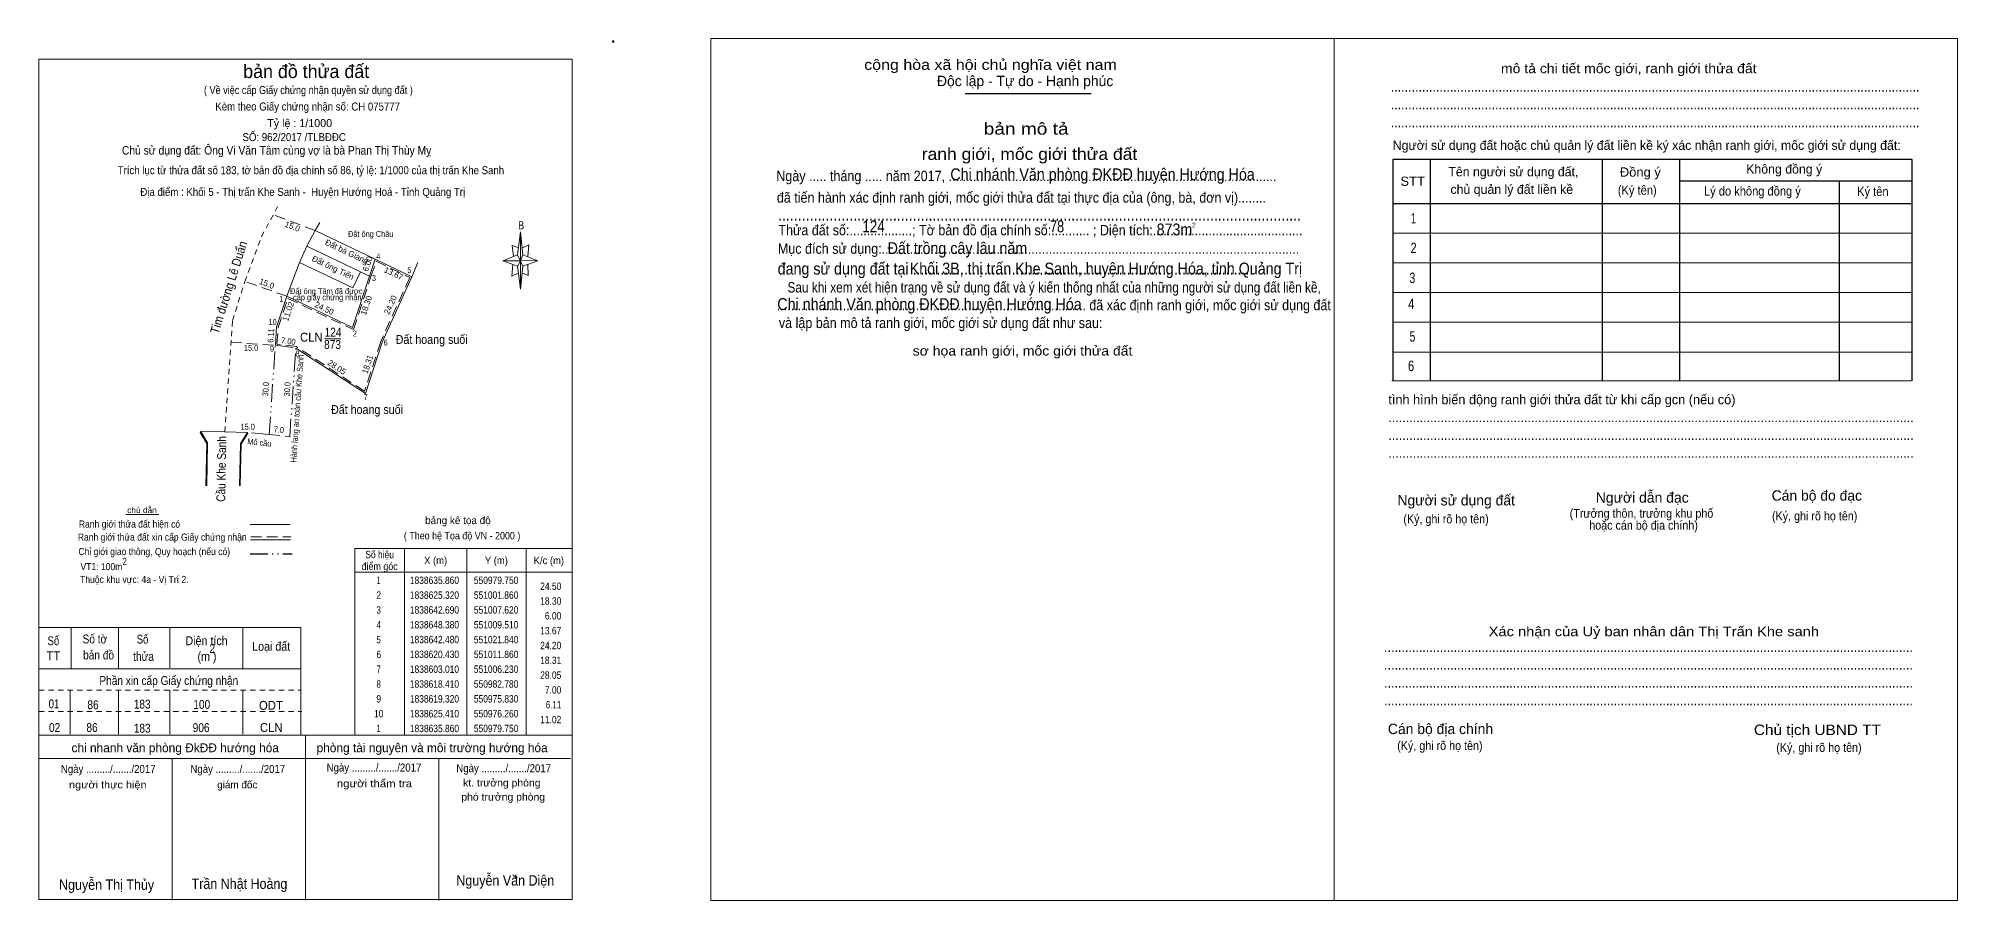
# Model space of a CAD drawing. Header units: metres. Extents: x 549959 to 551974, y 1838417 to 1838954.
# Drawn here: x 550896 to 551544, y 1838432 to 1838723 of the extents above; entities that cross this region are included whole.
import ezdxf
from ezdxf.enums import TextEntityAlignment as Align

# ---------------------------------------------------------------- set-up
doc = ezdxf.new("R2010")
doc.units = ezdxf.units.M
doc.header["$LTSCALE"] = 1.2
doc.header["$PDMODE"] = 32
doc.header["$PDSIZE"] = 0.6
for name, pattern in [('DASH_DOUBLE_DOT', [9.2, 5, -1.2, 0.3, -1.2, 0.3, -1.2]), ('MEDIUM_DASHED', [4.5, 3, -1.5]), ('SHORT_DASHED', [2.7, 1.5, -1.2])]:
    doc.linetypes.add(name, pattern=pattern)
for name, color, linetype, lineweight in [('10', 7, 'Continuous', 13), ('22', 7, 'Continuous', 13), ('5', 7, 'Continuous', 13), ('62', 7, 'Continuous', 13), ('63', 7, 'Continuous', 13), ('7', 7, 'Continuous', 13)]:
    doc.layers.add(name, color=color, linetype=linetype, lineweight=lineweight)
doc.layers.add('25', color=7, linetype='Continuous')

msp = doc.modelspace()

# ---------------------------------------------------------------- hatches: boundary and pattern name
at = {"layer": '10'}
for points in [[(550950.69, 1838590.24), (550950.51, 1838589.94), (550952.71, 1838586.15), (550952.89, 1838586.45)], [(550950.69, 1838590.24), (550950.51, 1838589.94), (550952.71, 1838586.15), (550952.89, 1838586.45)], [(550950.69, 1838590.24), (550950.51, 1838589.94), (550952.71, 1838586.15), (550952.89, 1838586.45)], [(550950.69, 1838590.24), (550950.51, 1838589.94), (550952.71, 1838586.15), (550952.89, 1838586.45)], [(550950.69, 1838590.24), (550950.51, 1838589.94), (550952.71, 1838586.15), (550952.89, 1838586.45)], [(550950.69, 1838590.24), (550950.51, 1838589.94), (550952.71, 1838586.15), (550952.89, 1838586.45)], [(550950.69, 1838590.24), (550950.51, 1838589.94), (550952.71, 1838586.15), (550952.89, 1838586.45)], [(550950.69, 1838590.24), (550950.51, 1838589.94), (550952.71, 1838586.15), (550952.89, 1838586.45)], [(550966.58, 1838589.65), (550966.4, 1838589.95), (550964.04, 1838586.17), (550964.26, 1838586.01)], [(550966.58, 1838589.65), (550966.4, 1838589.95), (550964.04, 1838586.17), (550964.26, 1838586.01)], [(550966.58, 1838589.65), (550966.4, 1838589.95), (550964.04, 1838586.17), (550964.26, 1838586.01)], [(550966.58, 1838589.65), (550966.4, 1838589.95), (550964.04, 1838586.17), (550964.26, 1838586.01)], [(550966.58, 1838589.65), (550966.4, 1838589.95), (550964.04, 1838586.17), (550964.26, 1838586.01)], [(550966.58, 1838589.65), (550966.4, 1838589.95), (550964.04, 1838586.17), (550964.26, 1838586.01)], [(550966.58, 1838589.65), (550966.4, 1838589.95), (550964.04, 1838586.17), (550964.26, 1838586.01)], [(550966.58, 1838589.65), (550966.4, 1838589.95), (550964.04, 1838586.17), (550964.26, 1838586.01)]]:
    msp.add_hatch(color=256, dxfattribs=at).paths.add_polyline_path(points)

# ---------------------------------------------------------------- linework, layer by layer
at = {"layer": '10', "linetype": 'SHORT_DASHED'}
for p, q in [((550971.14, 1838655.98), (550977.27, 1838667.35)), ((550965.54, 1838640.87), (550971.14, 1838655.98))]:
    msp.add_line(p, q, dxfattribs=at)
at = {"layer": '10', "linetype": 'MEDIUM_DASHED'}
for p, q in [((550989.3, 1838658.05), (550975.12, 1838663.36)), ((550989.3, 1838658.05), (550975.12, 1838663.36)), ((550989.3, 1838658.05), (550975.12, 1838663.36)), ((550989.3, 1838658.05), (550975.12, 1838663.36)), ((550989.3, 1838658.05), (550975.12, 1838663.36)), ((550989.3, 1838658.05), (550975.12, 1838663.36)), ((550989.3, 1838658.05), (550975.12, 1838663.36)), ((550989.3, 1838658.05), (550975.12, 1838663.36)), ((550989.3, 1838658.05), (550975.12, 1838663.36)), ((550989.3, 1838658.05), (550975.12, 1838663.36)), ((550989.3, 1838658.05), (550975.12, 1838663.36)), ((550989.3, 1838658.05), (550977.29, 1838662.55)), ((550979.75, 1838635.86), (550965.54, 1838640.87)), ((550979.75, 1838635.86), (550965.54, 1838640.87)), ((550979.75, 1838635.86), (550965.54, 1838640.87)), ((550979.75, 1838635.86), (550965.54, 1838640.87)), ((550979.75, 1838635.86), (550965.54, 1838640.87)), ((550979.75, 1838635.86), (550965.54, 1838640.87)), ((550979.75, 1838635.86), (550965.54, 1838640.87)), ((550979.75, 1838635.86), (550965.54, 1838640.87)), ((550979.75, 1838635.86), (550965.54, 1838640.87)), ((550979.75, 1838635.86), (550965.54, 1838640.87)), ((550979.75, 1838635.86), (550965.54, 1838640.87)), ((550979.75, 1838635.86), (550965.54, 1838640.87)), ((550960.87, 1838620.36), (550975.83, 1838619.32)), ((550973.73, 1838589.21), (550980.69, 1838588.49))]:
    msp.add_line(p, q, dxfattribs=at)
at = {"layer": '10'}
for p, q in [((550986.45, 1838652.77), (550989.3, 1838658.05)), ((550986.45, 1838652.77), (550989.3, 1838658.05)), ((550986.45, 1838652.77), (550989.3, 1838658.05)), ((550986.45, 1838652.77), (550989.3, 1838658.05)), ((550986.45, 1838652.77), (550989.3, 1838658.05)), ((550986.45, 1838652.77), (550989.3, 1838658.05)), ((550986.45, 1838652.77), (550989.3, 1838658.05)), ((550986.45, 1838652.77), (550989.3, 1838658.05)), ((550986.45, 1838652.77), (550989.3, 1838658.05)), ((550986.45, 1838652.77), (550989.3, 1838658.05)), ((550986.45, 1838652.77), (550989.3, 1838658.05)), ((550986.45, 1838652.77), (550989.3, 1838658.05)), ((550986.45, 1838652.77), (550989.3, 1838658.05)), ((550986.45, 1838652.77), (550989.3, 1838658.05)), ((550989.3, 1838658.05), (550990.86, 1838660.72)), ((550989.3, 1838658.05), (550990.86, 1838660.72)), ((550989.3, 1838658.05), (550990.86, 1838660.72)), ((550989.3, 1838658.05), (550990.86, 1838660.72)), ((550989.3, 1838658.05), (550990.86, 1838660.72)), ((550989.3, 1838658.05), (550990.86, 1838660.72)), ((550989.3, 1838658.05), (550990.86, 1838660.72)), ((550989.3, 1838658.05), (550990.86, 1838660.72)), ((550989.3, 1838658.05), (550990.86, 1838660.72)), ((550989.3, 1838658.05), (550990.86, 1838660.72)), ((550989.3, 1838658.05), (551009.51, 1838648.38)), ((550989.3, 1838658.05), (551009.51, 1838648.38)), ((550989.3, 1838658.05), (551009.51, 1838648.38)), ((550989.3, 1838658.05), (551009.51, 1838648.38)), ((550989.3, 1838658.05), (551009.51, 1838648.38)), ((550989.3, 1838658.05), (551009.51, 1838648.38)), ((550989.3, 1838658.05), (551009.51, 1838648.38)), ((550989.3, 1838658.05), (551009.51, 1838648.38)), ((550989.3, 1838658.05), (551009.51, 1838648.38)), ((550989.3, 1838658.05), (551009.51, 1838648.38)), ((550989.3, 1838658.05), (551009.51, 1838648.38)), ((550989.3, 1838658.05), (551009.51, 1838648.38)), ((550989.3, 1838658.05), (551009.51, 1838648.38)), ((550983.94, 1838647.32), (550986.45, 1838652.77)), ((550983.94, 1838647.32), (550986.45, 1838652.77)), ((550983.94, 1838647.32), (550986.45, 1838652.77)), ((550983.94, 1838647.32), (550986.45, 1838652.77)), ((550983.94, 1838647.32), (550986.45, 1838652.77)), ((550983.94, 1838647.32), (550986.45, 1838652.77)), ((550983.94, 1838647.32), (550986.45, 1838652.77)), ((550983.94, 1838647.32), (550986.45, 1838652.77)), ((550983.94, 1838647.32), (550986.45, 1838652.77)), ((550983.94, 1838647.32), (550986.45, 1838652.77)), ((550983.94, 1838647.32), (550986.45, 1838652.77)), ((550983.94, 1838647.32), (550986.45, 1838652.77)), ((550983.94, 1838647.32), (550986.45, 1838652.77)), ((550983.94, 1838647.32), (550986.45, 1838652.77)), ((550979.75, 1838635.86), (550983.94, 1838647.32)), ((550979.75, 1838635.86), (550983.94, 1838647.32)), ((550979.75, 1838635.86), (550983.94, 1838647.32)), ((550979.75, 1838635.86), (550983.94, 1838647.32)), ((550979.75, 1838635.86), (550983.94, 1838647.32)), ((550979.75, 1838635.86), (550983.94, 1838647.32)), ((550979.75, 1838635.86), (550983.94, 1838647.32)), ((550979.75, 1838635.86), (550983.94, 1838647.32)), ((550979.75, 1838635.86), (550983.94, 1838647.32)), ((550979.75, 1838635.86), (550983.94, 1838647.32)), ((550979.75, 1838635.86), (550983.94, 1838647.32)), ((550979.75, 1838635.86), (550983.94, 1838647.32)), ((550983.94, 1838647.32), (551002, 1838638.72)), ((550983.94, 1838647.32), (551002, 1838638.72)), ((550983.94, 1838647.32), (551002, 1838638.72)), ((550983.94, 1838647.32), (551002, 1838638.72)), ((551021.84, 1838642.48), (551023.94, 1838647.32)), ((551004.51, 1838644.17), (551002, 1838638.72)), ((551004.51, 1838644.17), (551002, 1838638.72)), ((551004.51, 1838644.17), (551002, 1838638.72)), ((551004.51, 1838644.17), (551002, 1838638.72)), ((551004.51, 1838644.17), (551002, 1838638.72)), ((551004.51, 1838644.17), (551002, 1838638.72)), ((551021.84, 1838642.48), (551011.86, 1838620.43)), ((551021.84, 1838642.48), (551011.86, 1838620.43)), ((550976.26, 1838625.41), (550979.75, 1838635.86)), ((550979.75, 1838635.86), (551001.86, 1838625.32)), ((550979.75, 1838635.86), (551001.86, 1838625.32)), ((550979.75, 1838635.86), (551001.86, 1838625.32)), ((550979.75, 1838635.86), (551001.86, 1838625.32)), ((550979.75, 1838635.86), (551001.86, 1838625.32)), ((550979.75, 1838635.86), (551001.86, 1838625.32)), ((550979.75, 1838635.86), (551001.86, 1838625.32)), ((550979.75, 1838635.86), (551001.86, 1838625.32)), ((550979.75, 1838635.86), (551001.86, 1838625.32)), ((550979.75, 1838635.86), (551001.86, 1838625.32)), ((550979.75, 1838635.86), (551001.86, 1838625.32)), ((550979.75, 1838635.86), (551001.86, 1838625.32)), ((550979.75, 1838635.86), (551001.86, 1838625.32)), ((550979.75, 1838635.86), (551001.86, 1838625.32)), ((550975.83, 1838619.32), (550976.26, 1838625.41)), ((550992.4, 1838621.51), (550997.97, 1838621.51)), ((551006.23, 1838603.01), (551011.86, 1838620.43)), ((550982.78, 1838618.41), (551006.23, 1838603.01)), ((550950.92, 1838590.33), (550966.4, 1838589.95)), ((550952.53, 1838571.9), (550952.8, 1838586.3)), ((550952.53, 1838571.9), (550952.8, 1838586.3)), ((550964.26, 1838586.01), (550963.82, 1838571.9))]:
    msp.add_line(p, q, dxfattribs=at)
at = {"layer": '10', "linetype": 'DASH_DOUBLE_DOT'}
for p, q in [((550973.73, 1838589.21), (550975.83, 1838619.32)), ((550973.73, 1838589.21), (550975.82, 1838619.14)), ((550975.83, 1838619.32), (550982.78, 1838618.41)), ((550980.69, 1838588.49), (550982.78, 1838618.41)), ((550973.73, 1838589.21), (550966.4, 1838589.95)), ((550973.73, 1838589.21), (550966.4, 1838589.95))]:
    msp.add_line(p, q, dxfattribs=at)
at = {"layer": '10'}
for points in [[(550989.3, 1838658.05), (551009.51, 1838648.38), (551021.84, 1838642.48)], [(550986.45, 1838652.77), (551004.51, 1838644.17), (551007.62, 1838642.69)], [(550986.45, 1838652.77), (551004.51, 1838644.17), (551007.62, 1838642.69)], [(550986.45, 1838652.77), (551004.51, 1838644.17), (551007.62, 1838642.69)], [(550986.45, 1838652.77), (551004.51, 1838644.17), (551007.62, 1838642.69)], [(550986.45, 1838652.77), (551004.51, 1838644.17), (551007.62, 1838642.69)], [(550986.45, 1838652.77), (551004.51, 1838644.17), (551007.62, 1838642.69)], [(550986.45, 1838652.77), (551004.51, 1838644.17), (551007.62, 1838642.69)], [(550986.45, 1838652.77), (551004.51, 1838644.17), (551007.62, 1838642.69)], [(550986.45, 1838652.77), (551004.51, 1838644.17), (551007.62, 1838642.69)], [(550986.45, 1838652.77), (551004.51, 1838644.17), (551007.62, 1838642.69)], [(550986.45, 1838652.77), (551004.51, 1838644.17), (551007.62, 1838642.69)], [(550986.45, 1838652.77), (551004.51, 1838644.17), (551007.62, 1838642.69)], [(550986.45, 1838652.77), (551004.51, 1838644.17), (551007.62, 1838642.69)], [(550986.45, 1838652.77), (551004.51, 1838644.17), (551007.62, 1838642.69)], [(550979.75, 1838635.86), (550983.94, 1838647.32), (551002, 1838638.72)], [(550979.75, 1838635.86), (550983.94, 1838647.32), (551002, 1838638.72)], [(551009.51, 1838648.38), (551007.62, 1838642.69), (551001.86, 1838625.32)], [(551009.51, 1838648.38), (551007.62, 1838642.69), (551001.86, 1838625.32)], [(551009.51, 1838648.38), (551007.62, 1838642.69), (551001.86, 1838625.32)], [(551009.51, 1838648.38), (551007.62, 1838642.69), (551001.86, 1838625.32)], [(551009.51, 1838648.38), (551007.62, 1838642.69), (551001.86, 1838625.32)], [(551009.51, 1838648.38), (551007.62, 1838642.69), (551001.86, 1838625.32)], [(551009.51, 1838648.38), (551007.62, 1838642.69), (551001.86, 1838625.32)], [(551009.51, 1838648.38), (551007.62, 1838642.69), (551001.86, 1838625.32)], [(551009.51, 1838648.38), (551007.62, 1838642.69), (551001.86, 1838625.32)], [(551009.51, 1838648.38), (551007.62, 1838642.69), (551001.86, 1838625.32)], [(551009.51, 1838648.38), (551007.62, 1838642.69), (551001.86, 1838625.32)], [(551009.51, 1838648.38), (551007.62, 1838642.69), (551001.86, 1838625.32)], [(551009.51, 1838648.38), (551007.62, 1838642.69), (551001.86, 1838625.32)], [(551009.51, 1838648.38), (551007.62, 1838642.69), (551001.86, 1838625.32)], [(550952.65, 1838571.9), (550952.91, 1838586.3), (550952.69, 1838586.3), (550952.42, 1838571.9)], [(550952.65, 1838571.9), (550952.91, 1838586.3), (550952.69, 1838586.3), (550952.42, 1838571.9)], [(550952.65, 1838571.9), (550952.91, 1838586.3), (550952.69, 1838586.3), (550952.42, 1838571.9)], [(550952.65, 1838571.9), (550952.91, 1838586.3), (550952.69, 1838586.3), (550952.42, 1838571.9)], [(550952.65, 1838571.9), (550952.91, 1838586.3), (550952.69, 1838586.3), (550952.42, 1838571.9)], [(550952.65, 1838571.9), (550952.91, 1838586.3), (550952.69, 1838586.3), (550952.42, 1838571.9)], [(550952.65, 1838571.9), (550952.91, 1838586.3), (550952.69, 1838586.3), (550952.42, 1838571.9)], [(550952.65, 1838571.9), (550952.91, 1838586.3), (550952.69, 1838586.3), (550952.42, 1838571.9)], [(550964, 1838571.9), (550964.26, 1838586.09), (550964.04, 1838586.09), (550963.78, 1838571.9)], [(550964, 1838571.9), (550964.26, 1838586.09), (550964.04, 1838586.09), (550963.78, 1838571.9)], [(550964, 1838571.9), (550964.26, 1838586.09), (550964.04, 1838586.09), (550963.78, 1838571.9)], [(550964, 1838571.9), (550964.26, 1838586.09), (550964.04, 1838586.09), (550963.78, 1838571.9)], [(550964, 1838571.9), (550964.26, 1838586.09), (550964.04, 1838586.09), (550963.78, 1838571.9)], [(550964, 1838571.9), (550964.26, 1838586.09), (550964.04, 1838586.09), (550963.78, 1838571.9)], [(550964, 1838571.9), (550964.26, 1838586.09), (550964.04, 1838586.09), (550963.78, 1838571.9)], [(550964, 1838571.9), (550964.26, 1838586.09), (550964.04, 1838586.09), (550963.78, 1838571.9)]]:
    msp.add_lwpolyline(points, dxfattribs=at)
at = {"layer": '10', "linetype": 'MEDIUM_DASHED'}
msp.add_lwpolyline([(550980.05, 1838635.17), (551002.16, 1838624.62), (551008.09, 1838642.53), (551009.81, 1838647.68), (551021.18, 1838642.24), (551011.39, 1838620.61), (551005.96, 1838603.79), (550982.96, 1838618.89), (550976.36, 1838619.75), (550976.75, 1838625.31)], close=True, dxfattribs=at)
at = {"layer": '10', "linetype": 'SHORT_DASHED'}
msp.add_lwpolyline([(550958.76, 1838590.14), (550961.38, 1838627.68), (550965.54, 1838640.87)], dxfattribs=at)
at = {"layer": '10'}
for points in [[(550950.69, 1838590.24), (550950.51, 1838589.94), (550952.71, 1838586.15), (550952.89, 1838586.45)], [(550950.69, 1838590.24), (550950.51, 1838589.94), (550952.71, 1838586.15), (550952.89, 1838586.45)], [(550950.69, 1838590.24), (550950.51, 1838589.94), (550952.71, 1838586.15), (550952.89, 1838586.45)], [(550950.69, 1838590.24), (550950.51, 1838589.94), (550952.71, 1838586.15), (550952.89, 1838586.45)], [(550950.69, 1838590.24), (550950.51, 1838589.94), (550952.71, 1838586.15), (550952.89, 1838586.45)], [(550950.69, 1838590.24), (550950.51, 1838589.94), (550952.71, 1838586.15), (550952.89, 1838586.45)], [(550950.69, 1838590.24), (550950.51, 1838589.94), (550952.71, 1838586.15), (550952.89, 1838586.45)], [(550950.69, 1838590.24), (550950.51, 1838589.94), (550952.71, 1838586.15), (550952.89, 1838586.45)], [(550966.58, 1838589.65), (550966.4, 1838589.95), (550964.04, 1838586.17), (550964.26, 1838586.01)], [(550966.58, 1838589.65), (550966.4, 1838589.95), (550964.04, 1838586.17), (550964.26, 1838586.01)], [(550966.58, 1838589.65), (550966.4, 1838589.95), (550964.04, 1838586.17), (550964.26, 1838586.01)], [(550966.58, 1838589.65), (550966.4, 1838589.95), (550964.04, 1838586.17), (550964.26, 1838586.01)], [(550966.58, 1838589.65), (550966.4, 1838589.95), (550964.04, 1838586.17), (550964.26, 1838586.01)], [(550966.58, 1838589.65), (550966.4, 1838589.95), (550964.04, 1838586.17), (550964.26, 1838586.01)], [(550966.58, 1838589.65), (550966.4, 1838589.95), (550964.04, 1838586.17), (550964.26, 1838586.01)], [(550966.58, 1838589.65), (550966.4, 1838589.95), (550964.04, 1838586.17), (550964.26, 1838586.01)]]:
    msp.add_lwpolyline(points, close=True, dxfattribs=at)
at = {"layer": '22'}
for p, q in [((550985.98, 1838432.04), (550986.02, 1838487.8)), ((550940.98, 1838432.08), (550941.02, 1838479.84)), ((551030.98, 1838432), (551031.02, 1838479.84))]:
    msp.add_line(p, q, dxfattribs=at)
at = {"layer": '5'}
msp.add_line((550895.86, 1838479.84), (551075.46, 1838479.84), dxfattribs=at)
msp.add_lwpolyline([(550896.02, 1838715.92), (551076.02, 1838715.92), (551076.02, 1838432.32), (550896.02, 1838432.32)], close=True, dxfattribs=at)
msp.add_point((551089.82, 1838721.84), dxfattribs=at)
at = {"layer": '62'}
for p, q in [((551057.58, 1838649.84), (551058.58, 1838657.64)), ((551057.58, 1838646.04), (551052.58, 1838647.84)), ((551059.38, 1838646.04), (551058.58, 1838638.24)), ((551059.38, 1838649.84), (551064.38, 1838647.84)), ((551060.98, 1838646.64), (551061.18, 1838642.84)), ((551061.18, 1838642.84), (551059.18, 1838643.64)), ((550925.34, 1838562.26), (550936.54, 1838562.26)), ((550967.36, 1838558.84), (550980.82, 1838558.84)), ((550967.4, 1838553.72), (550980.98, 1838553.72)), ((550896.02, 1838524.12), (550984.42, 1838524.12)), ((550906.94, 1838524.12), (550906.94, 1838510.12)), ((550922.94, 1838524.12), (550922.94, 1838510.12)), ((550940.22, 1838524.12), (550940.22, 1838510.44)), ((550964.82, 1838524.12), (550964.82, 1838510.12)), ((550984.42, 1838524.12), (550984.42, 1838487.72)), ((550896.02, 1838510.12), (550984.42, 1838510.12)), ((550906.62, 1838502.92), (550906.62, 1838488.12)), ((550922.94, 1838502.92), (550922.94, 1838488.12)), ((550940.22, 1838502.92), (550940.22, 1838488.12)), ((550964.82, 1838502.92), (550964.82, 1838488.12)), ((550896.02, 1838487.72), (551076.02, 1838487.72))]:
    msp.add_line(p, q, dxfattribs=at)
at = {"layer": '62', "linetype": 'MEDIUM_DASHED'}
msp.add_line((550967.52, 1838554.64), (550981.1, 1838554.64), dxfattribs=at)
at = {"layer": '62', "linetype": 'DASH_DOUBLE_DOT', "lineweight": 25}
msp.add_line((550967.28, 1838549), (550981.46, 1838549), dxfattribs=at)
at = {"layer": '62', "linetype": 'SHORT_DASHED'}
for p, q in [((550896.02, 1838502.92), (550984.42, 1838502.92)), ((550896.02, 1838495.72), (550984.82, 1838495.72))]:
    msp.add_line(p, q, dxfattribs=at)
at = {"layer": '62'}
for points in [[(551058.58, 1838657.64), (551059.38, 1838649.84), (551058.58, 1838647.84)], [(551058.58, 1838647.84), (551052.58, 1838647.84), (551057.58, 1838649.84), (551059.38, 1838646.04), (551064.38, 1838647.84), (551058.58, 1838648.04)], [(551058.58, 1838647.84), (551058.58, 1838638.24), (551057.58, 1838646.04)]]:
    msp.add_lwpolyline(points, close=True, dxfattribs=at)
for points in [[(551057.98, 1838652.24), (551055.78, 1838653.04), (551056.18, 1838649.24)], [(551059.18, 1838652.24), (551061.38, 1838653.24), (551060.98, 1838649.24)], [(551058.58, 1838647.84), (551057.58, 1838649.84), (551052.58, 1838647.84)], [(551055.98, 1838646.64), (551055.58, 1838642.64), (551057.78, 1838643.64)], [(551058.58, 1838647.84), (551059.38, 1838646.04), (551064.38, 1838647.84)]]:
    msp.add_lwpolyline(points, dxfattribs=at)
msp.add_point((551057.08, 1838439.76), dxfattribs=at)
at = {"layer": '63'}
for p, q in [((551019.42, 1838550.72), (551019.42, 1838487.72)), ((551040.42, 1838550.72), (551040.42, 1838487.72)), ((551060.42, 1838550.72), (551060.42, 1838487.72)), ((551002.62, 1838542.72), (551076.02, 1838542.72))]:
    msp.add_line(p, q, dxfattribs=at)
msp.add_lwpolyline([(551002.62, 1838550.72), (551076.02, 1838550.72), (551076.02, 1838487.72), (551002.62, 1838487.72)], close=True, dxfattribs=at)
at = {"layer": '7', "lineweight": 25}
for p, q in [((551208.65, 1838704.26), (551251.19, 1838704.26)), ((551365.49, 1838682.07), (551365.49, 1838607.35)), ((551423.53, 1838681.77), (551423.53, 1838607.35)), ((551449.72, 1838681.77), (551449.72, 1838607.35)), ((551449.72, 1838674.84), (551528.18, 1838674.84)), ((551503.6, 1838674.84), (551503.6, 1838607.35)), ((551352.89, 1838667.22), (551528.18, 1838667.22))]:
    msp.add_line(p, q, dxfattribs=at)
at = {"layer": '7'}
for p, q in [((551352.89, 1838657.19), (551528.18, 1838657.19)), ((551352.89, 1838647.15), (551528.18, 1838647.15)), ((551352.89, 1838637.12), (551528.18, 1838637.12)), ((551352.89, 1838627.08), (551528.18, 1838627.08)), ((551352.89, 1838617.05), (551528.18, 1838617.05)), ((551352.59, 1838607.35), (551527.88, 1838607.35))]:
    msp.add_line(p, q, dxfattribs=at)
for points in [[(551122.78, 1838722.9), (551333.15, 1838722.9), (551333.15, 1838431.93), (551122.78, 1838431.93)], [(551333.15, 1838722.89), (551543.53, 1838722.89), (551543.53, 1838431.92), (551333.15, 1838431.92)], [(551333.16, 1838722.9), (551543.53, 1838722.9), (551543.53, 1838431.92), (551333.16, 1838431.92)]]:
    msp.add_lwpolyline(points, close=True, dxfattribs=at)
at = {"layer": '7', "lineweight": 25}
msp.add_lwpolyline([(551528.18, 1838607.35), (551528.18, 1838682.07), (551352.89, 1838682.07), (551352.89, 1838607.35)], dxfattribs=at)

# ---------------------------------------------------------------- texts
at = {"layer": '10'}
for s, rotation, p in [('15.0', 339.471, (550981.229, 1838658.499)), ('Đất bà Giang', 334.537, (550999.5, 1838649.994)), ('Đất ông Tiến', 334.537, (550994.855, 1838644.625)), ('6.00', 71.625, (551007.914, 1838646.48)), ('13.67', 334.429, (551015.323, 1838642.663)), ('15.0', 339.471, (550972.599, 1838639.179)), ('11.02', 71.532, (550981.165, 1838630.448)), ('24.50', 334.513, (550991.915, 1838630.894)), ('18.30', 71.654, (551007.468, 1838632.49)), ('24.20', 65.648, (551015.566, 1838632.563)), ('28.05', 326.706, (550996.041, 1838611.109))]:
    msp.add_text(s, height=2, rotation=rotation, dxfattribs=at).set_placement(p, align=Align.CENTER)
for s, height, width, p in [('Đất ông Châu', 2, 0.9, (551008.01, 1838655.91)), ('Đất ông Tâm đã được ', 2, 0.9, (550993.365, 1838636.6)), ('cấp giấy chứng nhận', 2, 0.85, (550993.36, 1838634.52)), ('124', 3, 0.85, (550995.29, 1838622.23)), ('15.0', 2, 0.85, (550967.64, 1838617.45)), ('CLN', 3, 0.95, (550987.97, 1838620.58)), ('873', 3, 0.85, (550995.125, 1838618.09)), ('Đất hoang suối', 3, 0.9, (551028.58, 1838619.8)), ('Đất hoang suối', 3, 0.9, (551006.76, 1838596.15)), ('15.0', 2, 0.85, (550966.51, 1838590.84))]:
    msp.add_text(s, height=height, dxfattribs=dict(at, width=width)).set_placement(p, align=Align.CENTER)
for s, height, rotation, width, p in [('Tim đường Lê Duẩn', 3, 72.495, 0.9, (550961.498, 1838638.434)), ('6.11', 2, 85.961, 0.85, (550975.316, 1838622.55)), ('7.00', 2, 352.54, 0.9, (550980.11, 1838619.751)), ('Hành lang an toàn cầu Khe Sanh', 2, 86.004, 0.85, (550984.142, 1838597.88)), ('18.31', 2, 72.09, 0.95, (551007.899, 1838612.597)), ('30.0', 2, 86.01, 0.9, (550973.551, 1838604.44)), ('30.0', 2, 86.01, 0.9, (550980.821, 1838604.44)), ('Cầu Khe Sanh', 3, 88.966, 0.85, (550959.091, 1838577.573)), ('Mố cầu', 2, 354.235, 0.9, (550970.34, 1838585.524)), ('7.0', 2, 354.094, 0.9, (550976.922, 1838589.855))]:
    msp.add_text(s, height=height, rotation=rotation, dxfattribs=dict(at, width=width)).set_placement(p, align=Align.CENTER)
for s, width, p in [(' 4', 0.85, (551011.27, 1838648.32)), (' 5', 0.8, (551021.73, 1838643.67)), (' 3', 0.8, (551009.78, 1838641.04)), (' 1', 0.75, (550978.55, 1838633.99)), (' 10', 0.85, (550976.26, 1838626.17)), (' 9', 0.85, (550975.38, 1838617.16)), (' 2', 0.85, (551003.34, 1838622.3)), (' 6', 0.85, (551013.73, 1838619.24)), (' 8', 0.8, (550983.97, 1838615.52)), (' 7', 0.8, (551006.97, 1838600.9))]:
    msp.add_text(s, height=2, dxfattribs=dict(at, width=width)).set_placement(p, align=Align.RIGHT)
at = {"layer": '25', "width": 0.9}
for s, p in [('Chi nhánh Văn phòng ĐKĐĐ huyện Hướng Hóa', (551203.62, 1838675.04)), ('Đất trồng cây lâu năm', (551182.46, 1838650.12)), ('Chi nhánh Văn phòng ĐKĐĐ huyện Hướng Hóa', (551145.22, 1838631.22))]:
    msp.add_text(s, height=4, dxfattribs=at).set_placement(p)
at = {"layer": '62'}
for s, height, p in [('bản đồ thửa đất', 4.5, (550986.24, 1838709.52)), ('Tỷ lệ : 1/1000', 2.7, (550984.035, 1838692.96)), ('bảng kê tọa độ', 2.5, (551037.44, 1838558.98)), ('chi nhanh văn phòng ĐkĐĐ hướng hóa', 3, (550942.035, 1838482)), ('phòng tài nguyên và môi trường hướng hóa', 3, (551028.74, 1838482)), ('giám đốc', 2.5, (550962.98, 1838469.8))]:
    msp.add_text(s, height=height, dxfattribs=at).set_placement(p, align=Align.CENTER)
for s, height, width, p in [('( Về việc cấp Giấy chứng nhận quyền sử dụng đất )', 2.7, 0.85, (550986.975, 1838704.12)), ('Kèm theo Giấy chứng nhận số: CH 075777', 2.7, 0.9, (550986.735, 1838698.56)), ('SỐ: 962/2017 /TLBĐĐC', 2.7, 0.9, (550982.18, 1838688.24)), ('Trích lục từ thửa đất số 183, tờ bản đồ địa chính số 86, tỷ lệ: 1/1000 của thị trấn Khe Sanh', 2.7, 0.9, (550987.835, 1838677.06)), ('Địa điểm : Khối 5 - Thị trấn Khe Sanh -  Huyện Hướng Hoá - Tỉnh Quảng Trị ', 2.7, 0.9, (550985.53, 1838669.74)), ('B', 2.755, 0.8, (551058.785, 1838658.44)), ('Ranh giới thửa đất hiện có ', 2.4, 0.9, (550927, 1838557.8)), ('chú dẫn', 2, 1.05, (550930.83, 1838562.7)), ('Ranh giới thửa đất xin cấp Giấy chứng nhận', 2.4, 0.9, (550937.655, 1838553.4)), ('Chỉ giới giao thông, Quy hoạch (nếu có)', 2.4, 0.9, (550934.965, 1838548.52)), ('Thuộc khu vực: 4a - Vị Trí 2.', 2.4, 0.9, (550928.24, 1838539.1)), ('VT1: 100m  ', 2.4, 0.9, (550917.925, 1838543.44)), ('Số', 3, 0.8, (550900.92, 1838518.12)), ('Số tờ', 3, 0.85, (550914.925, 1838518.72)), ('Số', 3, 0.8, (550931, 1838518.64)), ('TT', 3, 0.95, (550900.915, 1838513.04)), ('bản đồ', 3, 0.85, (550916.175, 1838513.32)), ('thửa', 3, 0.85, (550931.345, 1838512.84)), ('Diện tích', 3, 0.9, (550952.61, 1838518.12)), ('(m )', 3, 0.9, (550952.755, 1838512.84)), ('2', 3, 0.85, (550954.55, 1838515.52)), ('Loại đất', 3, 0.9, (550974.425, 1838516.24)), ('Phần xin cấp Giấy chứng nhận', 3, 0.85, (550939.86, 1838504.68)), ('01', 3, 0.8, (550901.11, 1838496.84)), ('86', 3, 0.85, (550914.3, 1838496.52)), ('183', 3, 0.85, (550930.885, 1838496.72)), ('100', 3, 0.85, (550950.99, 1838496.64)), ('ODT', 3, 0.95, (550974.33, 1838496.32)), ('02', 3, 0.85, (550901.335, 1838488.84)), ('86', 3, 0.85, (550913.96, 1838488.84)), ('183', 3, 0.85, (550930.885, 1838488.6)), ('906', 3, 0.85, (550950.78, 1838488.8)), ('CLN', 3, 0.95, (550974.43, 1838488.84)), ('Ngày ........./......./2017', 2.7, 0.9, (550919.43, 1838475)), ('Ngày ........./......./2017', 2.7, 0.9, (550963.15, 1838475)), ('Ngày ........./......./2017', 2.7, 0.9, (551009.11, 1838475.48)), ('Ngày ........./......./2017', 2.7, 0.9, (551052.87, 1838475.24)), ('người thực hiện', 2.5, 1.1, (550919.28, 1838469.8)), ('người thẩm tra', 2.5, 1.15, (551009.26, 1838470.2)), ('kt. trưởng phòng', 2.5, 1.05, (551052.25, 1838470.44)), ('phó trưởng phòng', 2.5, 1.05, (551052.72, 1838465.68)), ('Nguyễn Thị Thủy', 3.5, 0.9, (550918.875, 1838435.56)), ('Trần Nhật Hoàng', 3.5, 0.9, (550963.72, 1838435.88)), ('Nguyễn Văn Diện', 3.5, 0.9, (551053.42, 1838437))]:
    msp.add_text(s, height=height, dxfattribs=dict(at, width=width)).set_placement(p, align=Align.CENTER)
at = {"layer": '62', "width": 0.9}
msp.add_text('Chủ sử dụng đất: Ông Vi Văn Tâm cùng vợ là bà Phan Thị Thùy Mỵ', height=2.88, dxfattribs=at).set_placement((550924.06, 1838683.68))
at = {"layer": '62', "width": 0.85}
msp.add_text(' 2', height=2.4, dxfattribs=at).set_placement((550925.75, 1838545.2), align=Align.RIGHT)
at = {"layer": '63'}
for s, width, p in [('( Theo hệ Tọa độ VN - 2000 )', 0.9, (551038.85, 1838553.83)), ('Số hiệu', 0.85, (551011.02, 1838547.47)), ('X (m)', 0.95, (551029.92, 1838545.47)), ('Y (m)', 0.95, (551050.415, 1838545.47)), ('K/c (m)', 0.95, (551068.12, 1838545.47)), ('điểm góc', 0.9, (551011.02, 1838543.47)), (' 1', 0.75, (551010.315, 1838538.77)), ('1838635.860', 0.85, (551029.52, 1838538.77)), ('550979.750', 0.85, (551050.325, 1838538.77)), (' 2', 0.85, (551010.32, 1838533.77)), ('1838625.320', 0.85, (551029.52, 1838533.77)), ('551001.860', 0.85, (551050.325, 1838533.77)), (' 3', 0.8, (551010.32, 1838528.77)), ('1838642.690', 0.85, (551029.52, 1838528.77)), ('551007.620', 0.85, (551050.325, 1838528.77)), (' 4', 0.85, (551010.315, 1838523.77)), ('1838648.380', 0.85, (551029.52, 1838523.77)), ('551009.510', 0.85, (551050.325, 1838523.77)), (' 5', 0.8, (551010.32, 1838518.77)), (' 6', 0.85, (551010.32, 1838513.77)), ('1838642.480', 0.85, (551029.52, 1838518.77)), ('1838620.430', 0.85, (551029.52, 1838513.77)), ('551021.840', 0.85, (551050.325, 1838518.77)), ('551011.860', 0.85, (551050.325, 1838513.77)), (' 7', 0.8, (551010.32, 1838508.77)), ('1838603.010', 0.85, (551029.52, 1838508.77)), ('551006.230', 0.85, (551050.325, 1838508.77)), (' 8', 0.8, (551010.32, 1838503.77)), ('1838618.410', 0.85, (551029.52, 1838503.77)), ('550982.780', 0.85, (551050.325, 1838503.77)), (' 10', 0.85, (551010.315, 1838493.77)), (' 9', 0.85, (551010.315, 1838498.77)), ('1838619.320', 0.85, (551029.52, 1838498.77)), ('1838625.410', 0.85, (551029.52, 1838493.77)), ('550975.830', 0.85, (551050.325, 1838498.77)), ('550976.260', 0.85, (551050.325, 1838493.77)), (' 1', 0.75, (551010.315, 1838488.77)), ('1838635.860', 0.85, (551029.52, 1838488.77)), ('550979.750', 0.85, (551050.325, 1838488.77))]:
    msp.add_text(s, height=2.5, dxfattribs=dict(at, width=width)).set_placement(p, align=Align.CENTER)
for s, width, p in [('24.50', 0.85, (551072.32, 1838536.77)), ('18.30', 0.85, (551072.32, 1838531.77)), ('6.00', 0.85, (551072.32, 1838526.77)), ('13.67', 0.85, (551072.32, 1838521.77)), ('24.20', 0.85, (551072.32, 1838516.77)), ('28.05', 0.85, (551072.32, 1838506.77)), ('18.31', 0.85, (551072.32, 1838511.77)), ('7.00', 0.85, (551072.32, 1838501.77)), ('6.11', 0.8, (551072.32, 1838496.77)), ('11.02', 0.85, (551072.32, 1838491.77))]:
    msp.add_text(s, height=2.5, dxfattribs=dict(at, width=width)).set_placement(p, align=Align.RIGHT)
at = {"layer": '7'}
for s, height, width, p in [('cộng hòa xã hội chủ nghĩa việt nam', 3.511, 1.15, (551174.54, 1838712.28)), ('........................................................................................................................................................', 3.511, 0.9, (551352.22, 1838704.96)), ('........................................................................................................................................................', 3.511, 0.9, (551352.22, 1838698.94)), ('........................................................................................................................................................', 3.511, 0.9, (551352.22, 1838692.92)), ('Ngày ..... tháng ..... năm 2017, ..............................................................................................', 3.52, 0.9, (551144.86, 1838674.72)), ('Đồng ý', 3.11, 1.05, (551429.54, 1838676.24)), (' đã tiến hành xác định ranh giới, mốc giới thửa đất tại thực địa của (ông, bà, đơn vị)........', 3.512, 0.9, (551143.9, 1838667.44)), ('STT', 3.11, 1.05, (551355.5, 1838673.14)), ('(Ký tên)', 3.11, 0.9, (551428.86, 1838670.14)), ('Lý do không đồng ý', 3.11, 0.9, (551457.94, 1838669.84)), ('Ký tên', 3.11, 0.9, (551509.62, 1838669.72)), ('Thửa đất số:..................; Tờ bản đồ địa chính số:........... ; Diện tích:...........................................', 3.512, 0.9, (551145.58, 1838656.44)), ('....................................................................................................................................', 4, 0.9, (551145.42, 1838661.44)), ('124', 4, 0.85, (551173.89, 1838657.46)), ('78', 4, 0.8, (551237.25, 1838657.45)), ('873m', 4, 0.9, (551273.22, 1838656.42)), ('2', 1.6, 0.8, (551285.21, 1838659.1)), ('Mục đích sử dụng:........................................................................................................................', 3.512, 0.9, (551145.42, 1838650.2)), ('đang sử dụng đất tại ......................................................................................', 4, 0.9, (551145.34, 1838643.2)), ('Khối 3B, thị trấn Khe Sanh, huyện Hướng Hóa, tỉnh Quảng Trị', 4, 0.9, (551189.9, 1838643.22)), ('Sau khi xem xét hiện trạng về sử dụng đất và ý kiến thống nhất của những người sử dụng đất liền kề,', 3.512, 0.85, (551148.66, 1838637.14)), ('......................................................................................... đã xác định ranh giới, mốc giới sử dụng đất', 3.504, 0.9, (551145.06, 1838631.16)), (' và lập bản mô tả ranh giới, mốc giới sử dụng đất như sau:', 3.512, 0.9, (551144.58, 1838625.14)), ('.......................................................................................................................................................', 3.511, 0.9, (551351.42, 1838593.4)), ('.......................................................................................................................................................', 3.511, 0.9, (551351.42, 1838587.38)), ('.......................................................................................................................................................', 3.511, 0.9, (551351.42, 1838581.36)), ('(Ký, ghi rõ họ tên)', 3.01, 0.9, (551356.5, 1838559.24)), ('(Ký, ghi rõ họ tên)', 3.01, 0.9, (551480.9, 1838560.24)), ('........................................................................................................................................................', 3.511, 0.9, (551349.98, 1838515.86)), ('........................................................................................................................................................', 3.511, 0.9, (551349.98, 1838509.84)), ('........................................................................................................................................................', 3.511, 0.9, (551349.98, 1838503.84)), ('........................................................................................................................................................', 3.511, 0.9, (551349.98, 1838497.82)), ('Chủ tịch UBND TT', 3.52, 1.1, (551474.78, 1838487.8)), ('(Ký, ghi rõ họ tên)', 3.01, 0.9, (551354.42, 1838482.74)), ('(Ký, ghi rõ họ tên)', 3.01, 0.9, (551482.34, 1838482.1))]:
    msp.add_text(s, height=height, dxfattribs=dict(at, width=width)).set_placement(p)
for s, height, p in [('Độc lập - Tự do - Hạnh phúc', 3.511, (551199.1, 1838706.78)), ('Người sử dụng đất hoặc chủ quản lý đất liền kề ký xác nhận ranh giới, mốc giới sử dụng đất:', 3.11, (551352.9, 1838685.28)), ('Tên người sử dụng đất,', 3.11, (551371.66, 1838676.34)), ('Không đồng ý', 3.11, (551472.18, 1838677.26)), ('chủ quản lý đất liền kề', 3.11, (551372.38, 1838670.42)), ('tình hình biến động ranh giới thửa đất từ khi cấp gcn (nếu có)', 3.21, (551351.42, 1838599.42)), ('Người sử dụng đất', 3.512, (551354.5, 1838565.28)), ('Người dẫn đạc', 3.52, (551421.42, 1838566.2)), ('Cán bộ đo đạc', 3.504, (551480.78, 1838566.88)), ('Cán bộ địa chính', 3.512, (551351.26, 1838488.12))]:
    msp.add_text(s, height=height, dxfattribs=at).set_placement(p)
for s, height, width, p in [('mô tả chi tiết mốc giới, ranh giới thửa đất', 3.21, 1.1, (551432.555, 1838711.16)), ('bản mô tả', 4.014, 1.2, (551229.2, 1838690.42)), ('ranh giới, mốc giới thửa đất', 4.014, 1.1, (551230.325, 1838681.88)), ('1', 3.512, 0.7, (551359.91, 1838660.44)), ('2', 3.512, 0.8, (551359.935, 1838650.42)), ('3', 3.512, 0.75, (551359.53, 1838640.34)), ('4', 3.512, 0.8, (551359.145, 1838631.58)), ('sơ họa ranh giới, mốc giới thửa đất', 3.21, 1.1, (551227.97, 1838615.86)), ('5', 3.512, 0.75, (551359.555, 1838620.56)), ('6', 3.512, 0.8, (551359.095, 1838610.62)), ('(Trưởng thôn, trưởng khu phố', 3.01, 0.9, (551436.86, 1838561.12)), ('hoặc cán bộ địa chính)', 3.01, 0.9, (551437.545, 1838557.1)), ('Xác nhận của Uỷ ban nhân dân Thị Trấn Khe sanh', 3.22, 1.15, (551441.02, 1838521.14))]:
    msp.add_text(s, height=height, dxfattribs=dict(at, width=width)).set_placement(p, align=Align.CENTER)

doc.saveas('drawing.dxf')
